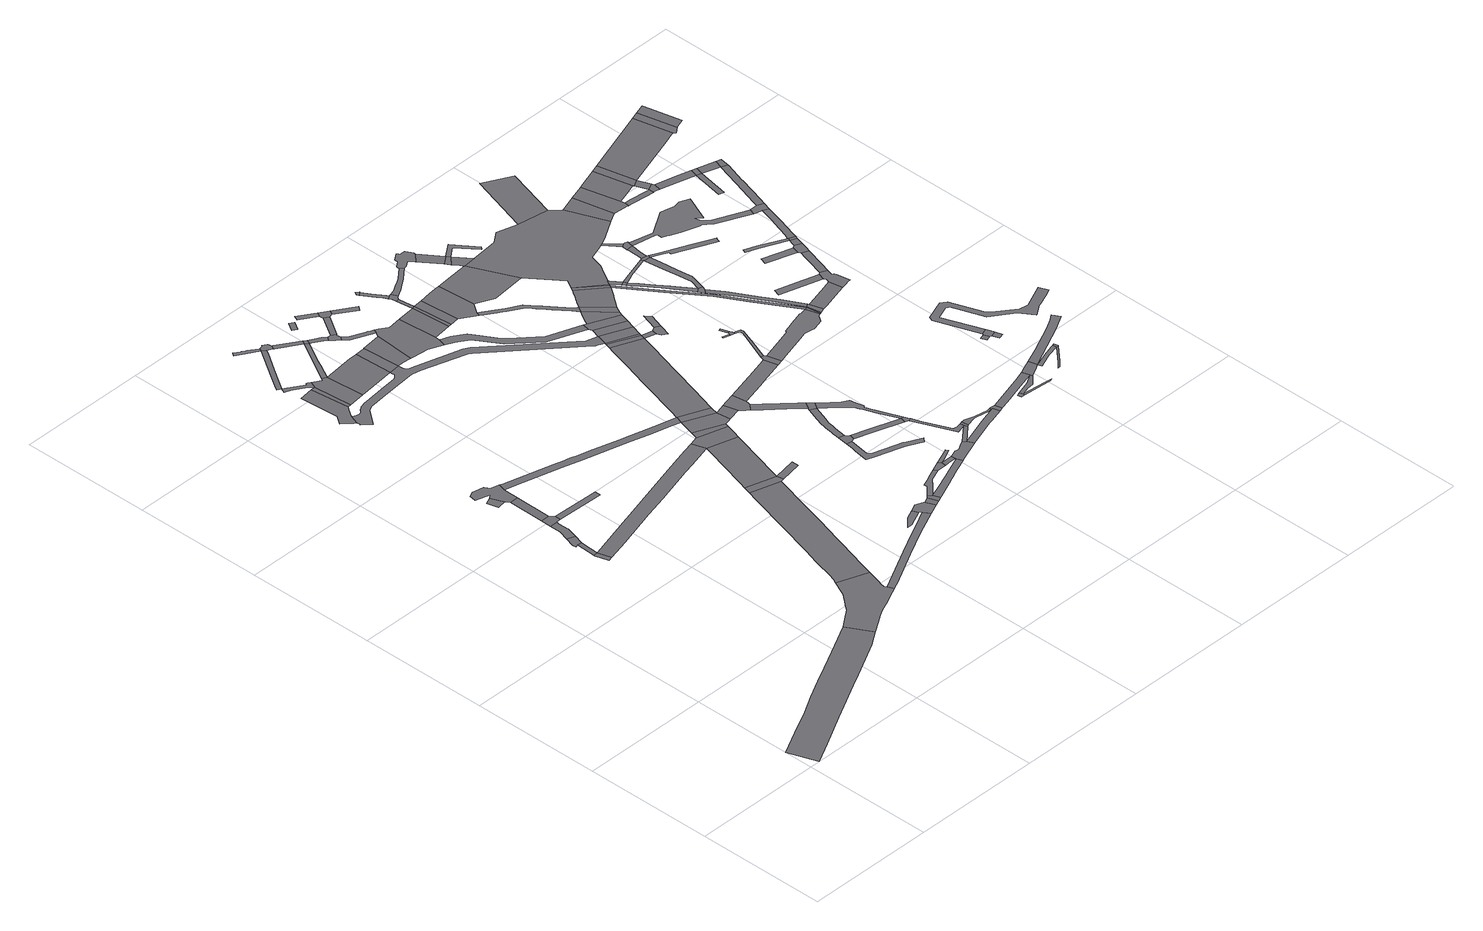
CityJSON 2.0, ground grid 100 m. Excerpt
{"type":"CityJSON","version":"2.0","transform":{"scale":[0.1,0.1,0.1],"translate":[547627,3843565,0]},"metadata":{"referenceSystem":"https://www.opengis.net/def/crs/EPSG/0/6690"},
"CityObjects":{
"road1":{"type":"Road","attributes":{"function":"3","RoadStructureAttribute.sectionType":"1"},"geometry":[{"type":"MultiSurface","lod":"1","boundaries":[[[0,1,2,3,4,5,6,7,8,9,10,11,12,13,14,15]]]}]},
"road2":{"type":"Road","geometry":[{"type":"MultiSurface","lod":"1","boundaries":[[[16,17,18,19,20]]]}]},
"road3":{"type":"Road","attributes":{"RoadStructureAttribute.sectionType":"1"},"geometry":[{"type":"MultiSurface","lod":"1","boundaries":[[[21,17,16,22]]]}]},
"road4":{"type":"Road","geometry":[{"type":"MultiSurface","lod":"1","boundaries":[[[23,24,25,21,22,26,27]]]}]},
"road5":{"type":"Road","attributes":{"RoadStructureAttribute.sectionType":"1"},"geometry":[{"type":"MultiSurface","lod":"1","boundaries":[[[28,29,23,27,30,31,32,33,34,35]]]}]},
"road6":{"type":"Road","geometry":[{"type":"MultiSurface","lod":"1","boundaries":[[[36,28,35,37,38,39,40]]]}]},
"road7":{"type":"Road","attributes":{"RoadStructureAttribute.sectionType":"1"},"geometry":[{"type":"MultiSurface","lod":"1","boundaries":[[[41,42,43,44,45]]]}]},
"road8":{"type":"Road","attributes":{"RoadStructureAttribute.sectionType":"1"},"geometry":[{"type":"MultiSurface","lod":"1","boundaries":[[[46,36,40,47]]]}]},
"road9":{"type":"Road","geometry":[{"type":"MultiSurface","lod":"1","boundaries":[[[48,49,50,51,41,45,46,47,52,53,54,55]]]}]},
"road10":{"type":"Road","geometry":[{"type":"MultiSurface","lod":"1","boundaries":[[[56,57,58,59,60,61,62,0,15,63,64,65,66,67,68,69,70,71,72,73,74,75,76,77,78]]]}]},
"road11":{"type":"Road","attributes":{"RoadStructureAttribute.sectionType":"1"},"geometry":[{"type":"MultiSurface","lod":"1","boundaries":[[[79,80,81,39,38]]]}]},
"road12":{"type":"Road","geometry":[{"type":"MultiSurface","lod":"1","boundaries":[[[82,83,84,85,86,87,88,89,90]]]}]},
"road13":{"type":"Road","attributes":{"RoadStructureAttribute.sectionType":"1"},"geometry":[{"type":"MultiSurface","lod":"1","boundaries":[[[91,92,93,94,95,96,97,98,99,100,16,20,101,102,103,104,105,106,107]]]}]},
"road14":{"type":"Road","attributes":{"RoadStructureAttribute.sectionType":"1"},"geometry":[{"type":"MultiSurface","lod":"1","boundaries":[[[108,109,110,111,112,113,114,115,116,117,118,119]]]}]},
"road15":{"type":"Road","geometry":[{"type":"MultiSurface","lod":"1","boundaries":[[[118,82,90,120]]]}]},
"road16":{"type":"Road","attributes":{"RoadStructureAttribute.sectionType":"1"},"geometry":[{"type":"MultiSurface","lod":"1","boundaries":[[[121,122,123,124,113,125,126,127,128]]]}]},
"road17":{"type":"Road","geometry":[{"type":"MultiSurface","lod":"1","boundaries":[[[129,130,131,119,118,120,132,133,134]]]}]},
"road18":{"type":"Road","attributes":{"function":"3","RoadStructureAttribute.sectionType":"1"},"geometry":[{"type":"MultiSurface","lod":"1","boundaries":[[[135,136,137,138,139,140,141,142,143,144,56,78,145,146,147,148,149,150,151,152,153,154,155,156,157,158]]]}]},
"road19":{"type":"Road","attributes":{"RoadStructureAttribute.sectionType":"1"},"geometry":[{"type":"MultiSurface","lod":"1","boundaries":[[[159,160,161,162,163,164,165,121,166]]]}]},
"road20":{"type":"Road","attributes":{"RoadStructureAttribute.sectionType":"1"},"geometry":[{"type":"MultiSurface","lod":"1","boundaries":[[[167,168,169,170,171,172,173,174,175,176,177,178,179,180,181,53,52,182,183,184,185,186,187,188,189]]]}]},
"road21":{"type":"Road","attributes":{"RoadStructureAttribute.sectionType":"1"},"geometry":[{"type":"MultiSurface","lod":"1","boundaries":[[[190,191,192,193,72,71,194,195,196,197,198]]]}]},
"road22":{"type":"Road","geometry":[{"type":"MultiSurface","lod":"1","boundaries":[[[199,200,201,166,121,128,202,203,204,205,206]]]}]},
"road23":{"type":"Road","attributes":{"RoadStructureAttribute.sectionType":"1"},"geometry":[{"type":"MultiSurface","lod":"1","boundaries":[[[207,208,133,132,209]]]}]},
"road24":{"type":"Road","attributes":{"RoadStructureAttribute.sectionType":"1"},"geometry":[{"type":"MultiSurface","lod":"1","boundaries":[[[210,134,133,211,212,213]]]}]},
"road25":{"type":"Road","attributes":{"RoadStructureAttribute.sectionType":"1"},"geometry":[{"type":"MultiSurface","lod":"1","boundaries":[[[214,204,203,215,210,216]]]}]},
"road26":{"type":"Road","geometry":[{"type":"MultiSurface","lod":"1","boundaries":[[[217,135,158,218,219]]]}]},
"road27":{"type":"Road","geometry":[{"type":"MultiSurface","lod":"1","boundaries":[[[216,210,213,220]]]}]},
"road28":{"type":"Road","geometry":[{"type":"MultiSurface","lod":"1","boundaries":[[[221,222,223,207,209,224]]]}]},
"road29":{"type":"Road","attributes":{"RoadStructureAttribute.sectionType":"1"},"geometry":[{"type":"MultiSurface","lod":"1","boundaries":[[[225,226,220,213,227,228,229,230,231,232]]]}]},
"road30":{"type":"Road","attributes":{"RoadStructureAttribute.sectionType":"1"},"geometry":[{"type":"MultiSurface","lod":"1","boundaries":[[[233,234,235,236,237,238]]]}]},
"road31":{"type":"Road","geometry":[{"type":"MultiSurface","lod":"1","boundaries":[[[239,240,241,242,243]]]}]},
"road32":{"type":"Road","geometry":[{"type":"MultiSurface","lod":"1","boundaries":[[[244,245,232,231,246,247,248,249,250,251,252]]]}]},
"road33":{"type":"Road","attributes":{"function":"3","RoadStructureAttribute.sectionType":"1"},"geometry":[{"type":"MultiSurface","lod":"1","boundaries":[[[107,253,254,255,256,217,219,257,258,259]]]}]},
"road34":{"type":"Road","attributes":{"RoadStructureAttribute.sectionType":"1"},"geometry":[{"type":"MultiSurface","lod":"1","boundaries":[[[260,221,224,261,262]]]}]},
"road35":{"type":"Road","attributes":{"RoadStructureAttribute.sectionType":"1"},"geometry":[{"type":"MultiSurface","lod":"1","boundaries":[[[263,264,265,266,267,268,269,270,271,272,224,209,273,274,275,276,277,278,279,280,281,282,283,284,285,286,287,288,289,290,291,292,88,87,293,294,295,296,297,298,299,300,301,302,303,304,305,306,307,308,309,310,311,312,313,314,315]]]}]},
"road36":{"type":"Road","geometry":[{"type":"MultiSurface","lod":"1","boundaries":[[[316,317,219,218]]]}]},
"road37":{"type":"Road","attributes":{"RoadStructureAttribute.sectionType":"1"},"geometry":[{"type":"MultiSurface","lod":"1","boundaries":[[[318,319,320,321,322,323,250,249,324,325,326]]]}]},
"road38":{"type":"Road","attributes":{"RoadStructureAttribute.sectionType":"1"},"geometry":[{"type":"MultiSurface","lod":"1","boundaries":[[[327,244,252,328]]]}]},
"road39":{"type":"Road","geometry":[{"type":"MultiSurface","lod":"1","boundaries":[[[329,330,233,238,331,190,198,332,333]]]}]},
"road40":{"type":"Road","attributes":{"RoadStructureAttribute.sectionType":"1"},"geometry":[{"type":"MultiSurface","lod":"1","boundaries":[[[334,335,336,337]]]}]},
"road41":{"type":"Road","geometry":[{"type":"MultiSurface","lod":"1","boundaries":[[[338,339,340,91,107,259,341,342]]]}]},
"road42":{"type":"Road","attributes":{"RoadStructureAttribute.sectionType":"1"},"geometry":[{"type":"MultiSurface","lod":"1","boundaries":[[[343,333,332,344]]]}]},
"road43":{"type":"Road","geometry":[{"type":"MultiSurface","lod":"1","boundaries":[[[337,336,327,328,345,346]]]}]},
"road44":{"type":"Road","geometry":[{"type":"MultiSurface","lod":"1","boundaries":[[[347,348,349,326,325,260,262,350,351,352,353,354,355,356]]]}]},
"road45":{"type":"Road","attributes":{"RoadStructureAttribute.sectionType":"1"},"geometry":[{"type":"MultiSurface","lod":"1","boundaries":[[[357,338,342,358]]]}]},
"road46":{"type":"Road","geometry":[{"type":"MultiSurface","lod":"1","boundaries":[[[359,360,343,344,361,362]]]}]},
"road47":{"type":"Road","geometry":[{"type":"MultiSurface","lod":"1","boundaries":[[[188,363,357,358,364,365,366,367]]]}]},
"road48":{"type":"Road","geometry":[{"type":"MultiSurface","lod":"1","boundaries":[[[368,369,370,371,346,345]]]}]},
"road49":{"type":"Road","geometry":[{"type":"MultiSurface","lod":"1","boundaries":[[[189,188,367,372]]]}]},
"road50":{"type":"Road","attributes":{"RoadStructureAttribute.sectionType":"1"},"geometry":[{"type":"MultiSurface","lod":"1","boundaries":[[[373,374,375,376,377,378,359,362,379,380,381,382,383,384]]]}]},
"road51":{"type":"Road","attributes":{"RoadStructureAttribute.sectionType":"1"},"geometry":[{"type":"MultiSurface","lod":"1","boundaries":[[[385,356,355,354,386]]]}]},
"road52":{"type":"Road","geometry":[{"type":"MultiSurface","lod":"1","boundaries":[[[387,388,367,366,389]]]}]},
"road53":{"type":"Road","attributes":{"RoadStructureAttribute.sectionType":"1"},"geometry":[{"type":"MultiSurface","lod":"1","boundaries":[[[390,391,392,393,394,395,362,361,396,397,398,399,400,401,402]]]}]},
"road54":{"type":"Road","geometry":[{"type":"MultiSurface","lod":"1","boundaries":[[[403,385,386,404]]]}]},
"road55":{"type":"Road","geometry":[{"type":"MultiSurface","lod":"1","boundaries":[[[405,406,407,408,409,410]]]}]},
"road56":{"type":"Road","attributes":{"RoadStructureAttribute.sectionType":"1"},"geometry":[{"type":"MultiSurface","lod":"1","boundaries":[[[411,412,409,408,413,414,415,416]]]}]},
"road57":{"type":"Road","attributes":{"RoadStructureAttribute.sectionType":"1"},"geometry":[{"type":"MultiSurface","lod":"1","boundaries":[[[417,418,385,403]]]}]},
"road58":{"type":"Road","attributes":{"RoadStructureAttribute.sectionType":"1"},"geometry":[{"type":"MultiSurface","lod":"1","boundaries":[[[419,403,404,420]]]}]},
"road59":{"type":"Road","geometry":[{"type":"MultiSurface","lod":"1","boundaries":[[[421,373,384,422,423]]]}]},
"road60":{"type":"Road","geometry":[{"type":"MultiSurface","lod":"1","boundaries":[[[424,425,426,427,428,429,430]]]}]},
"road61":{"type":"Road","attributes":{"RoadStructureAttribute.sectionType":"1"},"geometry":[{"type":"MultiSurface","lod":"1","boundaries":[[[431,432,433,434,387,389,435,436,437,438,439,440]]]}]},
"road62":{"type":"Road","attributes":{"RoadStructureAttribute.sectionType":"1"},"geometry":[{"type":"MultiSurface","lod":"1","boundaries":[[[441,442,443,444,445,446,447,448,449,353,352,450,451,452,453,454,455,456]]]}]},
"road63":{"type":"Road","geometry":[{"type":"MultiSurface","lod":"1","boundaries":[[[457,416,415,458,459,418,417,460,461,462]]]}]},
"road64":{"type":"Road","attributes":{"function":"3","RoadStructureAttribute.sectionType":"1"},"geometry":[{"type":"MultiSurface","lod":"1","boundaries":[[[463,464,465,466,467,468,469,189,372,470,471,472,473,474]]]}]},
"road65":{"type":"Road","attributes":{"RoadStructureAttribute.sectionType":"1"},"geometry":[{"type":"MultiSurface","lod":"1","boundaries":[[[425,475,476,477,478,479,480,481,482,483,484,485,486,487,488,489,490,491,492,493,494,426]]]}]},
"road66":{"type":"Road","attributes":{"RoadStructureAttribute.sectionType":"1"},"geometry":[{"type":"MultiSurface","lod":"1","boundaries":[[[495,423,422,496,497,498]]]}]},
"road67":{"type":"Road","attributes":{"RoadStructureAttribute.sectionType":"1"},"geometry":[{"type":"MultiSurface","lod":"1","boundaries":[[[499,500,501,502,503,504,505,506,424,430,507,508,509,510,511]]]}]},
"road68":{"type":"Road","attributes":{"RoadStructureAttribute.sectionType":"1"},"geometry":[{"type":"MultiSurface","lod":"1","boundaries":[[[512,513,438,437,514,515,516,517,518]]]}]},
"road69":{"type":"Road","geometry":[{"type":"MultiSurface","lod":"1","boundaries":[[[519,520,521,522,523,421,423]]]}]},
"road70":{"type":"Road","geometry":[{"type":"MultiSurface","lod":"1","boundaries":[[[524,525,526,527,419,420,528,529,530]]]}]},
"road71":{"type":"Road","attributes":{"RoadStructureAttribute.sectionType":"6"},"geometry":[{"type":"MultiSurface","lod":"1","boundaries":[[[531,532,533,534,535,536,457,462,537,538,539,540,541,542]]]}]},
"road72":{"type":"Road","attributes":{"RoadStructureAttribute.sectionType":"1"},"geometry":[{"type":"MultiSurface","lod":"1","boundaries":[[[543,544,545,428,427,546,547,548]]]}]},
"road73":{"type":"Road","geometry":[{"type":"MultiSurface","lod":"1","boundaries":[[[549,518,517,499,511,550]]]}]},
"road74":{"type":"Road","geometry":[{"type":"MultiSurface","lod":"1","boundaries":[[[551,552,553,554,555,556,495,498,390,402,557,558,559]]]}]},
"road75":{"type":"Road","geometry":[{"type":"MultiSurface","lod":"1","boundaries":[[[560,463,474,561]]]}]},
"road76":{"type":"Road","attributes":{"RoadStructureAttribute.sectionType":"1"},"geometry":[{"type":"MultiSurface","lod":"1","boundaries":[[[562,563,564,565,566,567,568,569,570,571,572,529,528,573,574,575,576,577,578,579,580,581,582,583,584,585,586]]]}]},
"road77":{"type":"Road","attributes":{"RoadStructureAttribute.sectionType":"1"},"geometry":[{"type":"MultiSurface","lod":"1","boundaries":[[[587,588,589,590,431,440,591,592,593,594]]]}]},
"road78":{"type":"Road","attributes":{"function":"3","RoadStructureAttribute.sectionType":"1"},"geometry":[{"type":"MultiSurface","lod":"1","boundaries":[[[314,560,561,595]]]}]},
"road79":{"type":"Road","attributes":{"RoadStructureAttribute.sectionType":"1"},"geometry":[{"type":"MultiSurface","lod":"1","boundaries":[[[596,597,598,599,600,601,602,603,604,605,606,607,550,511,608,609,610,611,612,613,548,614]]]}]},
"road80":{"type":"Road","geometry":[{"type":"MultiSurface","lod":"1","boundaries":[[[315,314,595,615]]]}]},
"road81":{"type":"Road","geometry":[{"type":"MultiSurface","lod":"1","boundaries":[[[616,614,548,547,617,618,619]]]}]},
"road82":{"type":"Road","attributes":{"function":"3","RoadStructureAttribute.sectionType":"1"},"geometry":[{"type":"MultiSurface","lod":"1","boundaries":[[[620,315,615,621]]]}]},
"road83":{"type":"Road","attributes":{"RoadStructureAttribute.sectionType":"1"},"geometry":[{"type":"MultiSurface","lod":"1","boundaries":[[[622,623,551,559,624,625]]]}]},
"road84":{"type":"Road","geometry":[{"type":"MultiSurface","lod":"1","boundaries":[[[456,455,620,621,626,627]]]}]},
"road85":{"type":"Road","attributes":{"RoadStructureAttribute.sectionType":"1"},"geometry":[{"type":"MultiSurface","lod":"1","boundaries":[[[561,474,628,629]]]}]},
"road86":{"type":"Road","attributes":{"RoadStructureAttribute.sectionType":"1"},"geometry":[{"type":"MultiSurface","lod":"1","boundaries":[[[630,631,632,633,634,619,618,635,636,637,638,639,640,622,641]]]}]},
"road87":{"type":"Road","geometry":[{"type":"MultiSurface","lod":"1","boundaries":[[[642,643,644,645,646,647,648,531,542,649,650,651,652,653,654,655,656]]]}]},
"road88":{"type":"Road","geometry":[{"type":"MultiSurface","lod":"1","boundaries":[[[657,658,524,530,659,660]]]}]},
"road89":{"type":"Road","attributes":{"function":"3","RoadStructureAttribute.sectionType":"1"},"geometry":[{"type":"MultiSurface","lod":"1","boundaries":[[[585,661,662,663,664,627,626,665,666,667]]]}]},
"road90":{"type":"Road","geometry":[{"type":"MultiSurface","lod":"1","boundaries":[[[668,629,628,669,670,671,672,673]]]}]},
"road91":{"type":"Road","geometry":[{"type":"MultiSurface","lod":"1","boundaries":[[[674,641,622,625,675]]]}]},
"road92":{"type":"Road","attributes":{"RoadStructureAttribute.sectionType":"1"},"geometry":[{"type":"MultiSurface","lod":"1","boundaries":[[[676,677,653,652,678,679]]]}]},
"road93":{"type":"Road","geometry":[{"type":"MultiSurface","lod":"1","boundaries":[[[586,585,667,680]]]}]},
"road94":{"type":"Road","attributes":{"RoadStructureAttribute.sectionType":"1"},"geometry":[{"type":"MultiSurface","lod":"1","boundaries":[[[681,682,683,684,685,559,558,686,687,688,689,690]]]}]},
"road95":{"type":"Road","geometry":[{"type":"MultiSurface","lod":"1","boundaries":[[[679,678,691,692]]]}]},
"road96":{"type":"Road","geometry":[{"type":"MultiSurface","lod":"1","boundaries":[[[693,694,587,594,695,696,697,698]]]}]},
"road97":{"type":"Road","attributes":{"RoadStructureAttribute.sectionType":"1"},"geometry":[{"type":"MultiSurface","lod":"1","boundaries":[[[699,700,668,673]]]}]},
"road98":{"type":"Road","attributes":{"RoadStructureAttribute.sectionType":"1"},"geometry":[{"type":"MultiSurface","lod":"1","boundaries":[[[701,692,691,702,703,657,704]]]}]},
"road99":{"type":"Road","attributes":{"RoadStructureAttribute.sectionType":"1"},"geometry":[{"type":"MultiSurface","lod":"1","boundaries":[[[705,706,707,708,674,675,709,710,711,712,713,714,715,716]]]}]},
"road100":{"type":"Road","attributes":{"function":"3","RoadStructureAttribute.sectionType":"1"},"geometry":[{"type":"MultiSurface","lod":"1","boundaries":[[[717,718,719,720,721,722,723,724,586,680,725,726,727,728,729,730,731,732]]]}]},
"road101":{"type":"Road","geometry":[{"type":"MultiSurface","lod":"1","boundaries":[[[733,734,735,736,737,738]]]}]},
"road102":{"type":"Road","attributes":{"RoadStructureAttribute.sectionType":"1"},"geometry":[{"type":"MultiSurface","lod":"1","boundaries":[[[739,740,741,742,743,744,745,746,747,748,749,750,693,698]]]}]},
"road103":{"type":"Road","geometry":[{"type":"MultiSurface","lod":"1","boundaries":[[[751,752,753,754,738,737,746,745]]]}]},
"road104":{"type":"Road","attributes":{"RoadStructureAttribute.sectionType":"1"},"geometry":[{"type":"MultiSurface","lod":"1","boundaries":[[[755,756,757,758,679,692]]]}]},
"road105":{"type":"Road","attributes":{"RoadStructureAttribute.sectionType":"1"},"geometry":[{"type":"MultiSurface","lod":"1","boundaries":[[[759,760,761,762,753,752]]]}]},
"road106":{"type":"Road","geometry":[{"type":"MultiSurface","lod":"1","boundaries":[[[763,717,732,764]]]}]},
"road107":{"type":"Road","geometry":[{"type":"MultiSurface","lod":"1","boundaries":[[[763,764,765,766]]]}]},
"road108":{"type":"Road","geometry":[{"type":"MultiSurface","lod":"1","boundaries":[[[767,716,715,681,690,768,769]]]}]},
"road109":{"type":"Road","attributes":{"RoadStructureAttribute.sectionType":"1"},"geometry":[{"type":"MultiSurface","lod":"1","boundaries":[[[770,771,766,772,773]]]}]},
"road110":{"type":"Road","geometry":[{"type":"MultiSurface","lod":"1","boundaries":[[[773,772,774,775]]]}]},
"road111":{"type":"Road","geometry":[{"type":"MultiSurface","lod":"1","boundaries":[[[776,777,778,779,780,781,782,783,784,785,786,696,695,787,788,789,790,791,792,793,794,795,796,797,798]]]}]},
"road112":{"type":"Road","geometry":[{"type":"MultiSurface","lod":"1","boundaries":[[[799,800,704,657,660,801,802,803,804,763,766,771,805,806,807,808,809,810,811,812,813,814,815,816,817,818,819,820,821]]]}]},
"road113":{"type":"Road","attributes":{"RoadStructureAttribute.sectionType":"1"},"geometry":[{"type":"MultiSurface","lod":"1","boundaries":[[[822,823,824,825,826,827,775,774,828,829,830,831,832,833,834,835]]]}]},
"road114":{"type":"Road","geometry":[{"type":"MultiSurface","lod":"1","boundaries":[[[836,837,838,839,840]]]}]},
"road115":{"type":"Road","geometry":[{"type":"MultiSurface","lod":"1","boundaries":[[[841,842,843,844,764,732,845,846,847,848,776,849]]]}]},
"road116":{"type":"Road","attributes":{"RoadStructureAttribute.sectionType":"1"},"geometry":[{"type":"MultiSurface","lod":"1","boundaries":[[[850,851,852,769,768,853,854,855]]]}]},
"road117":{"type":"Road","attributes":{"RoadStructureAttribute.sectionType":"1"},"geometry":[{"type":"MultiSurface","lod":"1","boundaries":[[[856,857,773,775,858,859,860,861,862]]]}]},
"road118":{"type":"Road","geometry":[{"type":"MultiSurface","lod":"1","boundaries":[[[835,834,863,864,865]]]}]},
"road119":{"type":"Road","attributes":{"RoadStructureAttribute.sectionType":"1"},"geometry":[{"type":"MultiSurface","lod":"1","boundaries":[[[855,866,867,868,869,836,840,870,871,872,873]]]}]},
"road120":{"type":"Road","geometry":[{"type":"MultiSurface","lod":"1","boundaries":[[[874,875,876,877,840,839]]]}]},
"road121":{"type":"Road","attributes":{"RoadStructureAttribute.sectionType":"1"},"geometry":[{"type":"MultiSurface","lod":"1","boundaries":[[[878,879,880,881,864,863,882,883,884,885,886,887]]]}]},
"road122":{"type":"Road","attributes":{"RoadStructureAttribute.sectionType":"1"},"geometry":[{"type":"MultiSurface","lod":"1","boundaries":[[[888,889,890,891,892,893,894,895,896,897,898,899,900,901,902,903,904,835,865]]]}]},
"road123":{"type":"Road","attributes":{"RoadStructureAttribute.sectionType":"6"},"geometry":[{"type":"MultiSurface","lod":"1","boundaries":[[[849,776,798,905]]]}]},
"road124":{"type":"Road","geometry":[{"type":"MultiSurface","lod":"1","boundaries":[[[906,856,862,897,896,907,908]]]}]},
"road125":{"type":"Road","geometry":[{"type":"MultiSurface","lod":"1","boundaries":[[[886,849,905,909]]]}]},
"road126":{"type":"Road","geometry":[{"type":"MultiSurface","lod":"1","boundaries":[[[910,887,886,909,911,912,913]]]}]},
"road127":{"type":"Road","attributes":{"RoadStructureAttribute.sectionType":"1"},"geometry":[{"type":"MultiSurface","lod":"1","boundaries":[[[813,812,914,915,916,917]]]}]},
"road128":{"type":"Road","attributes":{"RoadStructureAttribute.sectionType":"1"},"geometry":[{"type":"MultiSurface","lod":"1","boundaries":[[[918,919,920,921,922,923,924,925,926,906,908]]]}]},
"road129":{"type":"Road","geometry":[{"type":"MultiSurface","lod":"1","boundaries":[[[927,928,917,916,923,922,929]]]}]},
"road130":{"type":"Road","geometry":[{"type":"MultiSurface","lod":"1","boundaries":[[[930,931,932,850,855,873,933,934,935,936,937]]]}]},
"road131":{"type":"Road","attributes":{"RoadStructureAttribute.sectionType":"1"},"geometry":[{"type":"MultiSurface","lod":"1","boundaries":[[[938,939,940,913,912,941,942,943]]]}]},
"road132":{"type":"Road","attributes":{"function":"3","RoadStructureAttribute.sectionType":"1"},"geometry":[{"type":"MultiSurface","lod":"1","boundaries":[[[944,821,820,945,946]]]}]},
"road133":{"type":"Road","attributes":{"RoadStructureAttribute.sectionType":"1"},"geometry":[{"type":"MultiSurface","lod":"1","boundaries":[[[947,948,949,950,951]]]}]},
"road134":{"type":"Road","attributes":{"RoadStructureAttribute.sectionType":"1"},"geometry":[{"type":"MultiSurface","lod":"1","boundaries":[[[952,953,954,955,956,957,958,959,960,961,962,963,964,907,896]]]}]},
"road135":{"type":"Road","geometry":[{"type":"MultiSurface","lod":"1","boundaries":[[[965,966,967,968]]]}]},
"road136":{"type":"Road","attributes":{"RoadStructureAttribute.sectionType":"1"},"geometry":[{"type":"MultiSurface","lod":"1","boundaries":[[[969,970,971,972,973,974,975,976]]]}]},
"road137":{"type":"Road","geometry":[{"type":"MultiSurface","lod":"1","boundaries":[[[976,977,978,979,980,981]]]}]},
"road138":{"type":"Road","attributes":{"RoadStructureAttribute.sectionType":"1"},"geometry":[{"type":"MultiSurface","lod":"1","boundaries":[[[982,817,816,983]]]}]},
"road139":{"type":"Road","geometry":[{"type":"MultiSurface","lod":"1","boundaries":[[[984,985,986,987,965,968,988,989]]]}]},
"road140":{"type":"Road","attributes":{"RoadStructureAttribute.sectionType":"1"},"geometry":[{"type":"MultiSurface","lod":"1","boundaries":[[[990,991,989,988]]]}]},
"road141":{"type":"Road","geometry":[{"type":"MultiSurface","lod":"1","boundaries":[[[992,951,950,993,994,938,943,995,996,997,998,999,1000,1001,1002,1003]]]}]},
"road142":{"type":"Road","geometry":[{"type":"MultiSurface","lod":"1","boundaries":[[[1004,969,976,981,1005]]]}]},
"road143":{"type":"Road","attributes":{"RoadStructureAttribute.sectionType":"1"},"geometry":[{"type":"MultiSurface","lod":"1","boundaries":[[[1006,1007,1008,1009,930,937,1010,1011,1012]]]}]},
"road144":{"type":"Road","attributes":{"RoadStructureAttribute.sectionType":"1"},"geometry":[{"type":"MultiSurface","lod":"1","boundaries":[[[1013,1014,982,983,1015,1016,1017,1018,1019]]]}]},
"road145":{"type":"Road","attributes":{"RoadStructureAttribute.sectionType":"1"},"geometry":[{"type":"MultiSurface","lod":"1","boundaries":[[[1020,1021,1022,1023]]]}]},
"road146":{"type":"Road","geometry":[{"type":"MultiSurface","lod":"1","boundaries":[[[1024,1025,1026,1027,1028,1029,1030,1031,1032,1033,929,922,1034,1035,1036,1037,1038,1039,1040,1041,1042,1043,1044,1045]]]}]},
"road147":{"type":"Road","attributes":{"RoadStructureAttribute.sectionType":"1"},"geometry":[{"type":"MultiSurface","lod":"1","boundaries":[[[1046,1047,1048,992,1003,1049,1050]]]}]},
"road148":{"type":"Road","attributes":{"RoadStructureAttribute.sectionType":"1"},"geometry":[{"type":"MultiSurface","lod":"1","boundaries":[[[1051,1052,1053,1054,1055,1056,1057]]]}]},
"road149":{"type":"Road","geometry":[{"type":"MultiSurface","lod":"1","boundaries":[[[1058,1023,1022,1046,1050,1059,1060,1061]]]}]},
"road150":{"type":"Road","attributes":{"RoadStructureAttribute.sectionType":"1"},"geometry":[{"type":"MultiSurface","lod":"1","boundaries":[[[1062,1063,1064,1018,1017,1065,1066,1067,1068,1069]]]}]},
"road151":{"type":"Road","attributes":{"RoadStructureAttribute.sectionType":"1"},"geometry":[{"type":"MultiSurface","lod":"1","boundaries":[[[1070,1071,1072,1073,1074,1075,1076,1077,987,986,1078,1079,1080,1081,1082,1083,1084,1085,1086,1087,1088,1089,1090]]]}]},
"road152":{"type":"Road","attributes":{"function":"3","RoadStructureAttribute.sectionType":"1"},"geometry":[{"type":"MultiSurface","lod":"1","boundaries":[[[1091,1092,1013,1019,1093,1094,1095,1096]]]}]},
"road153":{"type":"Road","attributes":{"RoadStructureAttribute.sectionType":"1"},"geometry":[{"type":"MultiSurface","lod":"1","boundaries":[[[1056,1097,1058,1061,1098,1099]]]}]},
"road154":{"type":"Road","geometry":[{"type":"MultiSurface","lod":"1","boundaries":[[[1057,1056,1099,1100]]]}]},
"road155":{"type":"Road","attributes":{"RoadStructureAttribute.sectionType":"1"},"geometry":[{"type":"MultiSurface","lod":"1","boundaries":[[[1101,1102,1069,1103]]]}]},
"road156":{"type":"Road","geometry":[{"type":"MultiSurface","lod":"1","boundaries":[[[1103,1069,1068,1104,1105,1106]]]}]},
"road157":{"type":"Road","geometry":[{"type":"MultiSurface","lod":"1","boundaries":[[[1107,1091,1096,1102,1101]]]}]},
"road158":{"type":"Road","attributes":{"RoadStructureAttribute.sectionType":"1"},"geometry":[{"type":"MultiSurface","lod":"1","boundaries":[[[1108,1109,1110,1111,1112,1113,1114,1115,1057,1100,1116,1117,1118,1119,1120]]]}]},
"road159":{"type":"Road","geometry":[{"type":"MultiSurface","lod":"1","boundaries":[[[1121,1045,1044,1122,1108,1120,1123]]]}]},
"road160":{"type":"Road","attributes":{"RoadStructureAttribute.sectionType":"1"},"geometry":[{"type":"MultiSurface","lod":"1","boundaries":[[[1124,1125,1106,1105,1126,1127,1128,1129]]]}]},
"road161":{"type":"Road","attributes":{"RoadStructureAttribute.sectionType":"1"},"geometry":[{"type":"MultiSurface","lod":"1","boundaries":[[[1128,1130,1131,1132]]]}]},
"road162":{"type":"Road","geometry":[{"type":"MultiSurface","lod":"1","boundaries":[[[1129,1128,1132,1133]]]}]},
"road163":{"type":"Road","attributes":{"RoadStructureAttribute.sectionType":"1"},"geometry":[{"type":"MultiSurface","lod":"1","boundaries":[[[1134,1135,1136,1121,1123,1137,1138,1139,1140,1141]]]}]},
"road164":{"type":"Road","attributes":{"function":"3","RoadStructureAttribute.sectionType":"1"},"geometry":[{"type":"MultiSurface","lod":"1","boundaries":[[[1142,1107,1101,1143,1144,1145]]]}]},
"road165":{"type":"Road","attributes":{"RoadStructureAttribute.sectionType":"1"},"geometry":[{"type":"MultiSurface","lod":"1","boundaries":[[[1133,1132,1146,1134,1147]]]}]},
"road166":{"type":"Road","geometry":[{"type":"MultiSurface","lod":"1","boundaries":[[[1147,1134,1141,1148,1149]]]}]},
"road167":{"type":"Road","geometry":[{"type":"MultiSurface","lod":"1","boundaries":[[[1150,1142,1145,1151,1152,1153]]]}]},
"road168":{"type":"Road","attributes":{"function":"3","RoadStructureAttribute.sectionType":"1"},"geometry":[{"type":"MultiSurface","lod":"1","boundaries":[[[1154,1150,1153,1155,1156]]]}]}
},
"vertices":[
[1218,859,0],[974,733,0],[744,614,0],[731,607,0],[539,506,0],[369,412,0],[257,356,0],[3,223,0],[83,2,0],[250,91,0],[506,226,0],[867,417,0],[872,417,0],[872,419,0],[1204,595,0],[1320,670,0],
[694,2551,0],[661,2547,0],[661,2541,0],[688,2440,0],[721,2449,0],
[669,2698,0],[702,2697,0],
[666,2794,0],[643,2719,0],[647,2694,0],[703,2701,0],[723,2769,0],
[691,2961,0],[689,2874,0],[749,2854,0],[750,2860,0],[747,2861,0],[746,2940,0],[746,2957,0],[746,2960,0],
[692,3040,0],[752,2964,0],[784,2963,0],[785,3008,0],[756,3039,0],
[631,3447,0],[581,3427,0],[604,3339,0],[610,3342,0],[674,3352,0],
[697,3322,0],[761,3320,0],
[603,3574,0],[563,3556,0],[553,3500,0],[660,3470,0],[764,3443,0],[778,3498,0],[714,3515,0],[691,3557,0],
[1523,1212,0],[1487,1140,0],[1464,1093,0],[1403,1017,0],[1395,1007,0],[1361,965,0],[1301,920,0],[1407,726,0],[1410,727,0],[1409,728,0],[1470,768,0],[1515,793,0],[1609,834,0],[1684,870,0],[1716,885,0],[1738,895,0],[1718,938,0],[1716,944,0],[1715,946,0],[1706,953,0],[1715,997,0],[1720,1013,0],[1752,1126,0],
[1149,2952,0],[1150,2974,0],[1150,2997,0],
[672,5069,0],[563,5056,0],[583,4756,0],[539,4690,0],[604,4627,0],[620,4617,0],[647,4693,0],[687,4751,0],[704,4773,0],
[1945,2895,0],[1867,2874,0],[1768,2848,0],[1722,2835,0],[1697,2829,0],[1684,2825,0],[1443,2758,0],[1089,2661,0],[1082,2659,0],[698,2552,0],[892,2495,0],[1217,2584,0],[1396,2631,0],[1698,2714,0],[1789,2739,0],[1918,2773,0],[1977,2789,0],
[710,5135,0],[699,5141,0],[693,5133,0],[689,5128,0],[580,5195,0],[549,5215,0],[534,5181,0],[576,5163,0],[594,5155,0],[660,5113,0],[707,5073,0],[728,5124,0],
[730,4776,0],
[748,5584,0],[605,5365,0],[546,5275,0],[519,5233,0],[593,5284,0],[659,5388,0],[759,5536,0],[779,5565,0],
[799,5092,0],[798,5091,0],[795,5085,0],[863,4791,0],[841,5086,0],[807,5105,0],
[1827,2265,0],[1806,2191,0],[1707,1838,0],[1688,1775,0],[1662,1684,0],[1633,1580,0],[1597,1455,0],[1549,1278,0],[1545,1263,0],[1539,1248,0],[1759,1150,0],[1772,1199,0],[1774,1205,0],[1819,1357,0],[1824,1375,0],[1842,1438,0],[1870,1539,0],[1892,1615,0],[1929,1744,0],[1957,1845,0],[1994,1976,0],[2003,2010,0],[2026,2091,0],[2057,2199,0],
[689,5655,0],[670,5666,0],[655,5675,0],[653,5672,0],[607,5706,0],[588,5681,0],[654,5641,0],[759,5609,0],
[2016,3167,0],[1951,3185,0],[1925,3192,0],[1914,3195,0],[1693,3252,0],[1656,3262,0],[1438,3322,0],[1356,3343,0],[1299,3359,0],[1238,3375,0],[1207,3383,0],[1204,3384,0],[1176,3391,0],[920,3460,0],[806,3490,0],[906,3406,0],[1192,3329,0],[1340,3290,0],[1693,3194,0],[1823,3159,0],[2002,3112,0],[2065,3095,0],[2081,3150,0],
[2444,1312,0],[2380,1281,0],[2235,1208,0],[2056,1118,0],[1776,913,0],[1791,918,0],[2069,1066,0],[2273,1170,0],[2477,1265,0],
[792,5621,0],[788,5615,0],[762,5610,0],[802,5551,0],[815,5543,0],[835,5575,0],[831,5594,0],[829,5604,0],
[1143,5116,0],[1087,5113,0],[1155,4823,0],
[994,5435,0],[900,5200,0],[921,5241,0],[1020,5415,0],
[844,5568,0],[825,5537,0],[1010,5463,0],
[1844,2324,0],[2084,2204,0],[2074,2258,0],
[1033,5448,0],
[1223,5121,0],[1219,5115,0],[1204,5119,0],[1240,4833,0],
[1119,5397,0],[1076,5422,0],[1024,5412,0],[1033,5404,0],[1083,5374,0],[1103,5367,0],[1124,5347,0],[1146,5370,0],
[2408,1374,0],[2339,1341,0],[2265,1273,0],[2275,1272,0],[2300,1271,0],[2429,1329,0],
[1083,5656,0],[1042,5591,0],[1059,5581,0],[1076,5571,0],[1117,5634,0],
[1176,5374,0],[1151,5371,0],[1135,5336,0],[1160,5312,0],[1177,5297,0],[1185,5289,0],[1207,5313,0],[1203,5343,0],[1210,5352,0],
[1976,2783,0],[1957,2715,0],[1919,2582,0],[1859,2375,0],[2088,2306,0],[2191,2667,0],[2207,2723,0],
[1379,5140,0],[1291,4838,0],[1354,4831,0],
[2267,4131,0],[2222,4171,0],[1702,4625,0],[1674,4644,0],[1659,4651,0],[1321,4751,0],[1272,4762,0],[1253,4779,0],[1247,4792,0],[1243,4809,0],[1157,4802,0],[1156,4791,0],[1154,4781,0],[1142,4770,0],[1124,4760,0],[987,4747,0],[801,4723,0],[771,4714,0],[763,4711,0],[755,4706,0],[745,4701,0],[739,4696,0],[734,4691,0],[724,4679,0],[718,4675,0],[709,4670,0],[698,4668,0],[685,4671,0],[679,4673,0],[667,4679,0],[625,4595,0],[621,4585,0],[683,4528,0],[776,4647,0],[782,4652,0],[786,4654,0],[789,4656,0],[794,4658,0],[814,4665,0],[993,4687,0],[1215,4708,0],[1228,4708,0],[1242,4707,0],[1306,4693,0],[1635,4595,0],[1645,4591,0],[1666,4577,0],[2182,4126,0],[2259,4057,0],[2271,4050,0],[2287,4043,0],[2332,4024,0],[2355,4105,0],
[2256,2235,0],[2255,2290,0],
[1401,5210,0],[1391,5215,0],[1368,5225,0],[1353,5231,0],[1240,5281,0],[1218,5302,0],[1228,5250,0],[1396,5177,0],[1410,5207,0],
[1277,5532,0],[1311,5510,0],
[2525,1377,0],[2466,1402,0],[2434,1327,0],[2564,1301,0],[2534,1373,0],
[1162,5678,0],[1146,5641,0],[1270,5561,0],[1292,5595,0],
[2014,2912,0],[2006,2910,0],[1981,2904,0],[2222,2774,0],[2243,2845,0],
[2574,1393,0],[2605,1319,0],
[1340,5517,0],[1362,5550,0],
[1499,5153,0],[1497,5154,0],[1437,5191,0],[1380,4828,0],[1497,4814,0],[1604,4768,0],[1622,4830,0],[1627,4865,0],[1603,5165,0],[1607,5165,0],
[2029,2968,0],[2251,2875,0],
[2593,1409,0],[2583,1401,0],[2643,1334,0],[2621,1386,0],
[2062,3084,0],[2257,2876,0],[2281,2882,0],[2308,2889,0],[2291,2996,0],
[1497,5416,0],[1510,5432,0],[1522,5448,0],[1520,5449,0],
[2308,3057,0],
[2816,1566,0],[2739,1532,0],[2710,1520,0],[2662,1499,0],[2663,1491,0],[2665,1477,0],[2677,1440,0],[2695,1457,0],[2742,1503,0],[2773,1515,0],[2814,1532,0],[2835,1541,0],
[1744,5181,0],[1768,4881,0],
[2379,3019,0],[2353,3012,0],[2408,2912,0],
[3004,1540,0],[2839,1471,0],[2826,1466,0],[2819,1463,0],[2812,1460,0],[2721,1422,0],[2654,1339,0],[2812,1408,0],[2829,1415,0],[2846,1422,0],[2873,1434,0],[2877,1435,0],[3023,1495,0],
[1768,5189,0],[1792,4884,0],
[1612,5567,0],[1607,5554,0],[1601,5541,0],[1608,5528,0],[1633,5544,0],[1637,5547,0],
[1728,5398,0],[1671,5485,0],[1671,5431,0],[1695,5393,0],[1712,5365,0],[1738,5382,0],
[1753,5312,0],[1729,5307,0],
[1841,5197,0],[1866,4892,0],
[2895,1600,0],[2908,1543,0],[2907,1577,0],
[2644,2241,0],[2633,2163,0],[2676,2157,0],[2701,2164,0],[2714,2206,0],[2703,2209,0],[2688,2234,0],
[2497,3051,0],[2476,3045,0],[2447,3037,0],[2415,3029,0],[2414,2907,0],[2443,2879,0],[2463,2860,0],[2505,2904,0],[2511,2925,0],[2515,2942,0],
[2122,4353,0],[1935,4516,0],[1910,4548,0],[1882,4591,0],[1835,4673,0],[1834,4675,0],[1793,4740,0],[1753,4767,0],[1700,4799,0],[1673,4738,0],[1705,4717,0],[1764,4679,0],[1880,4496,0],[2082,4310,0],[2362,4204,0],[2376,4259,0],
[1754,5384,0],[1724,5345,0],[1725,5341,0],[1760,5327,0],[1761,5328,0],[1775,5337,0],
[2317,3971,0],[2305,3930,0],[2287,3865,0],[2243,3715,0],[2238,3698,0],[2186,3517,0],[2100,3215,0],[2370,3273,0],[2481,3661,0],[2503,3737,0],[2519,3793,0],[2543,3875,0],
[2627,2121,0],[2624,2102,0],[2624,2101,0],[2619,2072,0],[2600,1962,0],[2600,1957,0],[2603,1956,0],[2649,1941,0],[2669,1934,0],[2832,1882,0],[2885,1866,0],[2888,1864,0],[2992,1813,0],[3021,1843,0],[2903,1902,0],[2894,1904,0],[2834,1924,0],[2681,1972,0],[2675,1974,0],[2650,2006,0],
[3002,1582,0],[2934,1544,0],[2939,1545,0],[3004,1548,0],
[2727,2583,0],[2703,2517,0],[2673,2432,0],[2665,2384,0],[2664,2376,0],[2657,2334,0],[2654,2316,0],[2652,2298,0],[2702,2327,0],[2706,2357,0],[2716,2399,0],[2731,2442,0],[2772,2560,0],
[2730,2685,0],[2566,2845,0],[2524,2801,0],[2687,2645,0],[2700,2633,0],[2733,2600,0],[2766,2649,0],
[2939,1589,0],[3036,1635,0],[3024,1654,0],[3019,1652,0],[3011,1649,0],
[2031,5218,0],[1996,5215,0],[1940,5210,0],[1891,5203,0],[1987,4817,0],[1996,4849,0],[2050,4926,0],
[1992,5534,0],[1953,5500,0],[1907,5460,0],[1881,5445,0],[1835,5420,0],[1796,5398,0],[1832,5370,0],[1856,5386,0],[1907,5421,0],[1928,5435,0],[1973,5474,0],[2012,5508,0],
[3057,2092,0],[3027,2102,0],[2846,2162,0],[2844,2118,0],[3060,2047,0],[3069,2088,0],
[2788,2628,0],[2806,2610,0],
[3161,1634,0],[3134,1619,0],[3091,1596,0],[3080,1599,0],[3061,1603,0],[3014,1583,0],[3042,1503,0],[3207,1567,0],[3186,1617,0],
[2327,4008,0],[2553,3912,0],
[2482,4411,0],[2469,4420,0],[2461,4429,0],[2459,4431,0],[2338,4587,0],[2321,4608,0],[2260,4687,0],[2158,4742,0],[2100,4780,0],[2024,4830,0],[2011,4839,0],[2011,4800,0],[2088,4751,0],[2117,4733,0],[2141,4718,0],[2251,4651,0],[2277,4616,0],[2290,4598,0],[2311,4571,0],[2354,4514,0],[2433,4410,0],[2433,4409,0],[2464,4367,0],[2465,4367,0],[2489,4406,0],
[2906,3159,0],[2861,3147,0],[2803,3132,0],[2769,3122,0],[2694,2989,0],[2751,3004,0],[2797,3017,0],[2936,3054,0],
[2558,3929,0],
[2989,2340,0],[2999,2354,0],[3001,2357,0],[3001,2358,0],[3000,2363,0],[2993,2395,0],[2983,2435,0],[2982,2449,0],[2980,2460,0],[2974,2463,0],[2930,2487,0],[2880,2536,0],[2872,2466,0],[2893,2446,0],[2946,2389,0],[2960,2355,0],[2964,2344,0],[3002,2247,0],[3090,2092,0],
[2581,4010,0],
[3106,2054,0],[3081,2040,0],[3087,2038,0],[3110,2043,0],
[2375,4175,0],[2601,4079,0],
[3295,1743,0],[3285,1735,0],[3234,1658,0],[3305,1718,0],
[2622,4151,0],[2401,4250,0],
[2630,3850,0],[2637,3889,0],
[3247,1765,0],[3241,1766,0],[3222,1770,0],[3221,1774,0],[3138,1974,0],[3089,2034,0],[3091,2029,0],[3201,1766,0],[3219,1723,0],[3220,1720,0],[3248,1728,0],[3289,1773,0],
[2122,5630,0],[2104,5631,0],[2097,5640,0],[2090,5650,0],[2038,5617,0],[2033,5585,0],[1993,5556,0],[2037,5513,0],[2077,5543,0],[2085,5543,0],[2114,5503,0],[2172,5560,0],[2173,5565,0],[2175,5576,0],[2145,5628,0],
[2302,5243,0],[2134,5228,0],[2188,4861,0],[2458,4888,0],
[2444,4334,0],[2427,4303,0],[2411,4274,0],[2402,4253,0],[2626,4161,0],[2629,4167,0],[2634,4179,0],
[2670,3907,0],[2648,3818,0],[2685,3796,0],[2693,3826,0],[2695,3833,0],[2712,3888,0],
[3309,1778,0],[3318,1726,0],
[2289,5400,0],[2287,5403,0],[2224,5351,0],[2290,5399,0],
[2658,4228,0],
[3552,1733,0],[3403,1689,0],[3397,1687,0],[3390,1684,0],[3388,1684,0],[3406,1632,0],[3421,1637,0],[3428,1639,0],[3451,1645,0],[3568,1679,0],
[2251,5314,0],[2308,5375,0],
[2920,3194,0],[2910,3169,0],[2980,3067,0],[2950,3171,0],[2948,3174,0],[2938,3186,0],
[2745,3995,0],[2712,4041,0],
[2310,5373,0],[2271,5286,0],[2296,5251,0],[2400,5250,0],
[3515,1740,0],[3421,1757,0],[3410,1759,0],[3337,1783,0],[3347,1735,0],[3360,1739,0],[3380,1744,0],[3392,1746,0],[3407,1744,0],[3512,1728,0],[3542,1733,0],[3540,1746,0],
[2590,4557,0],[2580,4541,0],[2572,4527,0],[2561,4511,0],[2531,4467,0],[2528,4462,0],[2522,4454,0],[2491,4405,0],[2679,4256,0],[2683,4261,0],[2714,4302,0],[2733,4327,0],[2741,4338,0],[2768,4376,0],[2782,4396,0],[2784,4399,0],
[2899,3518,0],[2897,3518,0],[2897,3512,0],[2897,3506,0],[2947,3492,0],[2950,3506,0],
[2943,3199,0],[3001,3355,0],[3038,3462,0],[3038,3475,0],[3033,3482,0],[3003,3490,0],[2988,3497,0],[2983,3481,0],[3015,3472,0],[3020,3462,0],[3021,3447,0],[2996,3387,0],
[2980,3507,0],[2972,3527,0],[2957,3519,0],[2957,3509,0],
[2384,5433,0],[2501,5280,0],[2520,5302,0],[2391,5475,0],
[2952,3584,0],[2944,3583,0],[2937,3581,0],[2937,3580,0],
[2605,4581,0],[2795,4418,0],
[2799,4426,0],[2800,4427,0],
[3550,1748,0],[3598,1688,0],[3582,1743,0],
[2826,4457,0],[2821,4463,0],[2852,4365,0],[2881,4381,0],
[2867,4340,0],[2892,4356,0],
[3479,3329,0],[3428,3316,0],[3422,3314,0],[3420,3320,0],[3354,3301,0],[3305,3287,0],[3302,3286,0],[3226,3263,0],[3228,3258,0],[3229,3253,0],[3176,3237,0],[3035,3083,0],[3232,3139,0],[3256,3146,0],[3288,3155,0],[3299,3154,0],[3367,3145,0],[3371,3144,0],[3420,3158,0],[3454,3168,0],[3483,3207,0],[3491,3217,0],[3508,3223,0],
[2699,5336,0],[2611,5273,0],[2521,4807,0],[2645,4650,0],[2628,4622,0],[2618,4604,0],[2833,4484,0],[2864,4536,0],[2865,4539,0],[2905,4605,0],[2928,4693,0],[2931,4701,0],[3035,4741,0],[3061,4751,0],[3077,4755,0],[3094,4762,0],[3145,4791,0],[3288,4874,0],[3166,5182,0],[3164,5184,0],[3099,5245,0],[3094,5250,0],[2857,5289,0],
[3079,4105,0],[3060,4131,0],[3001,4211,0],[2980,4239,0],[2937,4298,0],[2924,4316,0],[2888,4315,0],[2900,4301,0],[2976,4197,0],[2991,4177,0],[3052,4087,0],[3055,4083,0],[3133,3962,0],[3163,3981,0],
[3788,1717,0],[3760,1706,0],[3770,1678,0],[3797,1676,0],[3798,1690,0],
[3308,3650,0],[3183,3868,0],[2999,4124,0],[2839,4357,0],[2823,4345,0],[2982,4113,0],[3169,3850,0],[3291,3639,0],[3499,3335,0],
[3956,1855,0],[3947,1852,0],[3891,1834,0],[3663,1707,0],[3877,1771,0],[3972,1795,0],
[3129,4459,0],[2988,4414,0],[2909,4363,0],[2994,4397,0],[2997,4398,0],[3081,4423,0],[3136,4438,0],
[3161,3918,0],[3188,3944,0],[3196,3972,0],
[3948,1781,0],[3913,1761,0],[3900,1754,0],[3817,1728,0],[3863,1711,0],[3915,1717,0],[3933,1735,0],[3977,1777,0],
[3951,1664,0],[4018,1658,0],[4040,1668,0],[3983,1675,0],
[3442,3516,0],[3368,3646,0],[3315,3735,0],[3259,3832,0],[3232,3809,0],[3280,3735,0],[3323,3663,0],[3405,3519,0],[3502,3336,0],[3529,3357,0],
[3222,4067,0],[3225,4079,0],[3225,4081,0],[3228,4096,0],[3221,4152,0],[3212,4224,0],[3197,4351,0],[3188,4421,0],[3187,4432,0],[3137,4429,0],[3138,4422,0],[3152,4315,0],[3163,4234,0],[3170,4187,0],[3184,4082,0],[3185,4079,0],[3187,4061,0],
[3516,3226,0],
[3143,4463,0],[3195,4451,0],[3185,4456,0],
[3528,3230,0],
[3533,3348,0],[3543,3235,0],[3563,3241,0],[3535,3345,0],
[3063,4748,0],[3124,4668,0],[3145,4636,0],[3171,4656,0],
[3185,4466,0],[3186,4475,0],[3186,4525,0],[3192,4562,0],[3197,4597,0],[3146,4594,0],[3147,4572,0],[3143,4476,0],[3143,4473,0],
[3207,4648,0],[3185,4655,0],[3204,4635,0],
[4067,1902,0],[4028,1885,0],[4002,1874,0],[3979,1780,0],[3981,1780,0],[4042,1810,0],[4068,1828,0],[4086,1839,0],
[3793,3413,0],[3731,3397,0],[3554,3349,0],[3598,3250,0],[3759,3293,0],[3812,3307,0],
[2999,5768,0],[3208,5638,0],[3213,5656,0],
[3647,3560,0],[3490,3608,0],[3472,3555,0],[3792,3461,0],[3808,3515,0],
[3259,4400,0],[3302,4381,0],[3306,4379,0],[3309,4357,0],[3580,4236,0],[3594,4230,0],[3616,4220,0],[3623,4239,0],[3631,4257,0],[3597,4273,0],[3467,4331,0],[3310,4400,0],[3277,4415,0],
[4074,2307,0],[4034,2290,0],[4050,2251,0],[4089,2263,0],
[4300,1905,0],[4283,1901,0],[4190,1872,0],[4085,1832,0],[4097,1806,0],[4122,1816,0],[4209,1850,0],[4308,1875,0],
[4192,1754,0],[4150,1714,0],[4167,1714,0],[4210,1757,0],[4316,1868,0],
[3297,5225,0],[3365,4919,0],
[4135,2305,0],[4137,2309,0],[4126,2335,0],[4079,2317,0],[4102,2256,0],[4146,2271,0],
[4121,2204,0],[4163,2220,0],
[3826,3524,0],[3801,3442,0],[3800,3436,0],[3848,3316,0],[3876,3323,0],[3904,3330,0],[3885,3435,0],[3877,3444,0],[3875,3446,0],[3864,3457,0],[3871,3483,0],[3877,3502,0],
[4317,1910,0],[4326,1878,0],
[4526,2130,0],[4486,2100,0],[4404,2056,0],[4188,1954,0],[4444,2009,0],[4549,2065,0],[4561,2073,0],
[3418,5264,0],[3387,5254,0],[3421,4913,0],[3473,4907,0],[3489,4905,0],[3494,4945,0],[3484,4972,0],
[3668,3897,0],[3652,3844,0],[3881,3775,0],[3896,3828,0],
[3751,4410,0],[3695,4459,0],[3685,4502,0],[3728,4463,0],[3815,4665,0],[3740,4693,0],[3687,4682,0],[3622,4700,0],[3576,4709,0],[3387,4593,0],[3380,4565,0],[3391,4557,0],[3392,4521,0],[3425,4507,0],[3444,4498,0],[3516,4468,0],[3651,4421,0],[3668,4423,0],[3721,4382,0],[3728,4369,0],[3983,4258,0],[3995,4301,0],
[3894,3753,0],[3880,3708,0],[3862,3647,0],[3899,3576,0],[3944,3731,0],
[3748,4014,0],[3660,4049,0],[3658,4048,0],[3648,4021,0],[3737,3986,0],[3937,3898,0],[3943,3918,0],
[3918,3838,0],[3956,3769,0],[3962,3791,0],[3969,3816,0],
[3691,4924,0],[3537,4940,0],[3519,4942,0],[3515,4903,0],[3533,4901,0],[3551,4899,0],[3702,4883,0],[3701,4926,0],
[4500,2310,0],[4431,2321,0],[4286,2431,0],[4252,2477,0],[4166,2711,0],[4123,2740,0],[3968,2682,0],[3957,2649,0],[4011,2640,0],[4108,2676,0],[4120,2676,0],[4128,2671,0],[4136,2663,0],[4226,2419,0],[4392,2304,0],[4463,2200,0],[4547,2255,0],[4559,2260,0],[4664,2301,0],[4705,2321,0],[4681,2391,0],
[3594,5322,0],[3449,5275,0],[3520,4984,0],[3543,4991,0],[3660,5029,0],[3660,5028,0],
[3925,3860,0],[3978,3845,0],[3987,3876,0],
[3993,3896,0],
[3718,5049,0],[3665,5018,0],[3755,4957,0],
[3702,4891,0],[3752,4877,0],[3764,4934,0],
[3652,5342,0],
[4043,4241,0],[4009,4116,0],[4002,4095,0],[3955,3951,0],[3953,3946,0],[3952,3943,0],[3948,3932,0],[3944,3920,0],[4006,3939,0],[4008,3947,0],[4021,3991,0],[4054,4101,0],[4089,4221,0],
[4060,4306,0],[4001,4250,0],[4108,4285,0],
[3948,4891,0],[3770,4935,0],[3808,4862,0],[4021,4808,0],[4022,4807,0],[4038,4865,0],
[3975,4564,0],[4015,4551,0],[4061,4794,0],
[4077,4854,0],
[4195,4751,0],[4136,4558,0],[4070,4342,0],[4120,4328,0],[4153,4439,0],[4186,4551,0],[4187,4553,0],[4240,4731,0],
[4175,5515,0],[3727,5052,0],[4143,5189,0],[4241,5222,0],
[4175,4757,0],[4214,4816,0],
[4243,4744,0],[4255,4804,0],
[4235,5535,0],[4248,5213,0],[4255,5204,0],[4302,5241,0],
[4310,5560,0],[4312,5245,0],[4377,5266,0]
]}
